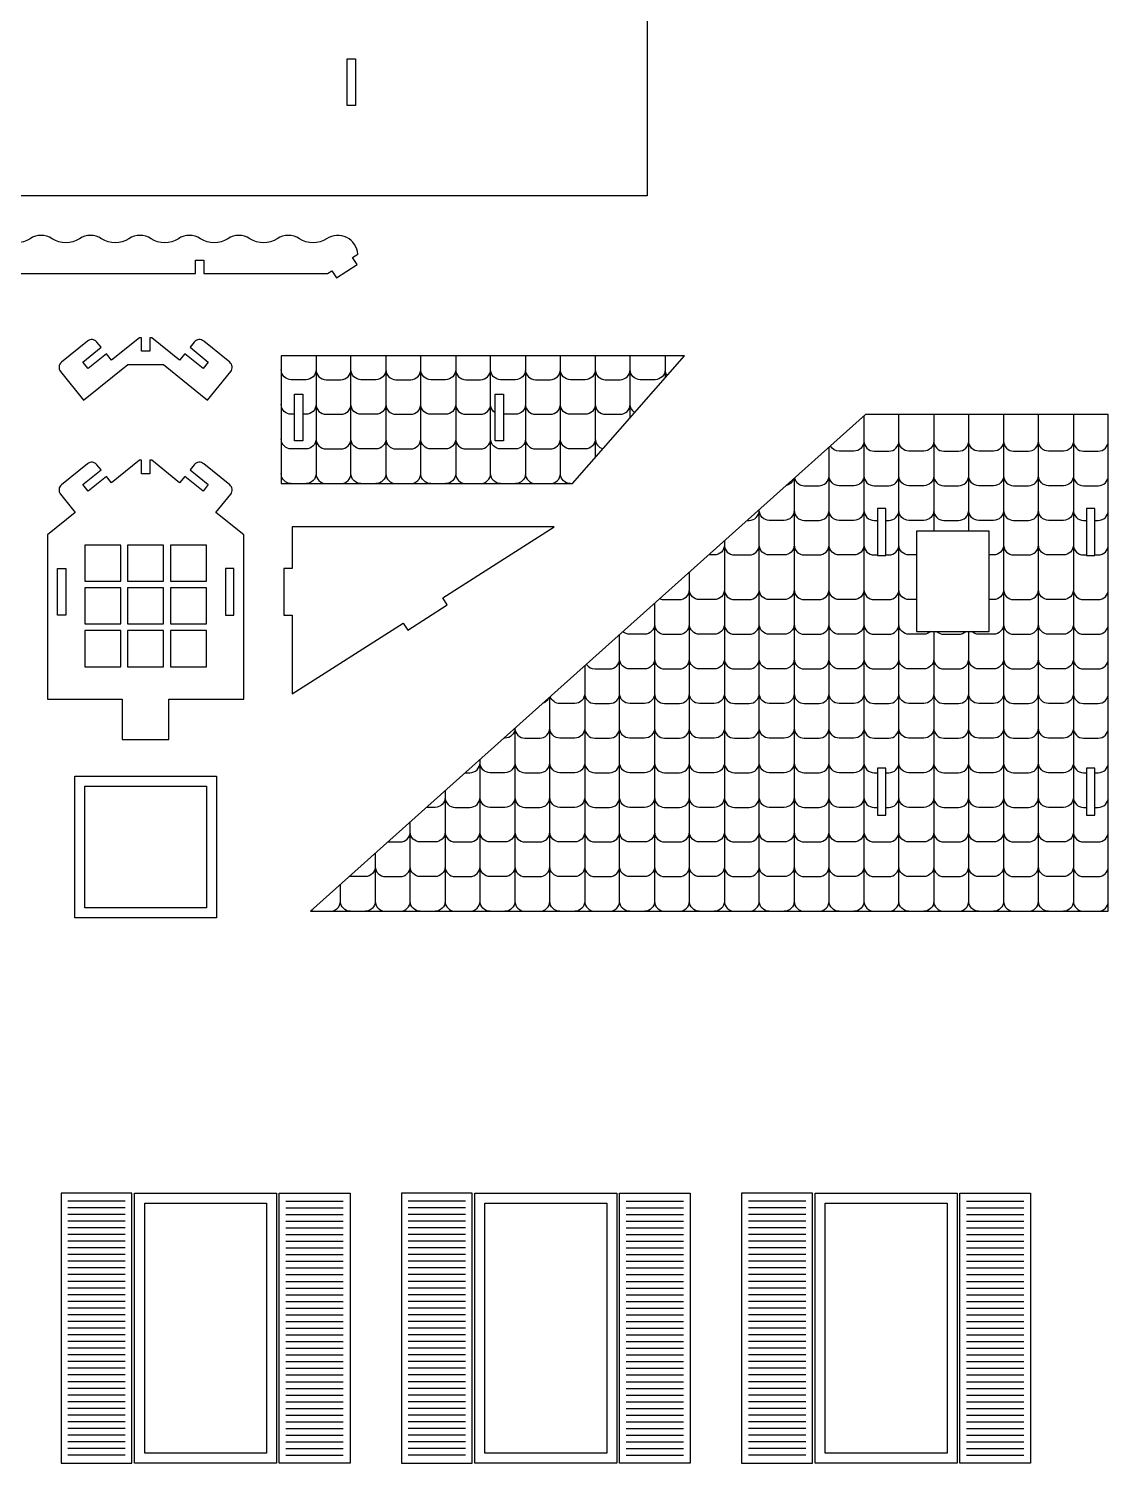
# Model space of a CAD drawing. Extents: x 8164 to 10920, y 152 to 1666.
# Drawn here: x 9837 to 10224, y 169 to 684 of the extents above; entities that cross this region are included whole.
import ezdxf

# ---------------------------------------------------------------- set-up
doc = ezdxf.new("R2010")
doc.units = 0
doc.header["$MEASUREMENT"] = 0
doc.layers.add('LAYER_1', color=18, linetype='CONTINUOUS')

msp = doc.modelspace()

# ---------------------------------------------------------------- linework, layer by layer
at = {"layer": 'LAYER_1'}
for points in [[(10058.68, 624.16), (9705.92, 624.16), (9705.92, 711.23), (10058.68, 711.23)], [(9951, 673.36), (9954, 673.36), (9954, 656.56), (9951, 656.56)], [(10031.88, 520.97), (10072.01, 566.81), (9927.34, 566.81), (9927.34, 520.97)], [(9932.14, 553.04), (9935.14, 553.04), (9935.14, 536.24), (9932.14, 536.24)], [(10004.14, 553.04), (10007.14, 553.04), (10007.14, 536.24), (10004.14, 536.24)], [(10224.12, 367.54), (10224.12, 545.73), (10137.05, 545.73), (9937.91, 367.54)], [(10144.32, 495.2), (10144.32, 512), (10141.32, 512), (10141.32, 495.2)], [(10219.32, 495.2), (10219.32, 512), (10216.32, 512), (10216.32, 495.2)], [(9928.25, 473.72), (9931.25, 473.72), (9931.25, 445.48), (9971.17, 470.94), (9972.78, 468.42), (9986.95, 477.45), (9985.33, 479.98), (10025.26, 505.44), (9931.25, 505.44), (9931.25, 490.52), (9928.25, 490.52)], [(10181.32, 503.88), (10155.32, 503.88), (10155.32, 467.93), (10181.32, 467.93)], [(9856.86, 485.96), (9869.82, 485.96), (9869.82, 498.92), (9856.86, 498.92)], [(9872.22, 485.96), (9885.18, 485.96), (9885.18, 498.92), (9872.22, 498.92)], [(9887.58, 485.96), (9900.54, 485.96), (9900.54, 498.92), (9887.58, 498.92)], [(9847.05, 490.52), (9850.05, 490.52), (9850.05, 473.72), (9847.05, 473.72)], [(9910.35, 490.52), (9907.35, 490.52), (9907.35, 473.72), (9910.35, 473.72)], [(9856.86, 470.6), (9869.82, 470.6), (9869.82, 483.56), (9856.86, 483.56)], [(9872.22, 470.6), (9885.18, 470.6), (9885.18, 483.56), (9872.22, 483.56)], [(9887.58, 470.6), (9900.54, 470.6), (9900.54, 483.56), (9887.58, 483.56)], [(9856.86, 455.24), (9869.82, 455.24), (9869.82, 468.2), (9856.86, 468.2)], [(9872.22, 455.24), (9885.18, 455.24), (9885.18, 468.2), (9872.22, 468.2)], [(9887.58, 455.24), (9900.54, 455.24), (9900.54, 468.2), (9887.58, 468.2)], [(10144.32, 418.84), (10141.32, 418.84), (10141.32, 402.04), (10144.32, 402.04)], [(10219.32, 418.84), (10216.32, 418.84), (10216.32, 402.04), (10219.32, 402.04)], [(9853.26, 415.99), (9904.14, 415.99), (9904.14, 365.11), (9853.26, 365.11)], [(9856.86, 412.39), (9900.54, 412.39), (9900.54, 368.71), (9856.86, 368.71)], [(9873.81, 266.44), (9848.37, 266.44), (9848.37, 169.48), (9873.81, 169.48)], [(9925.65, 266.44), (9925.65, 169.48), (9874.77, 169.48), (9874.77, 266.44)], [(9878.37, 262.84), (9922.05, 262.84), (9922.05, 173.08), (9878.37, 173.08)], [(9926.61, 266.44), (9952.05, 266.44), (9952.05, 169.48), (9926.61, 169.48)], [(9995.91, 266.44), (9970.47, 266.44), (9970.47, 169.48), (9995.91, 169.48)], [(10047.75, 266.44), (10047.75, 169.48), (9996.87, 169.48), (9996.87, 266.44)], [(10000.47, 262.84), (10044.15, 262.84), (10044.15, 173.08), (10000.47, 173.08)], [(10048.71, 266.44), (10074.15, 266.44), (10074.15, 169.48), (10048.71, 169.48)], [(10118.01, 266.44), (10092.57, 266.44), (10092.57, 169.48), (10118.01, 169.48)], [(10169.85, 266.44), (10169.85, 169.48), (10118.97, 169.48), (10118.97, 266.44)], [(10122.57, 262.84), (10166.25, 262.84), (10166.25, 173.08), (10122.57, 173.08)], [(10170.81, 266.44), (10196.25, 266.44), (10196.25, 169.48), (10170.81, 169.48)]]:
    msp.add_lwpolyline(points, close=True, dxfattribs=at)
for points in [[(9827.64, 596.31), (9896.64, 596.31), (9896.64, 601.11), (9899.64, 601.11), (9899.64, 596.31), (9944.01, 596.31), (9945.54, 597.28), (9947.15, 594.76), (9954.58, 599.5), (9952.97, 602.03), (9954.83, 603.21, 0.579603), (9943.67, 608.82, -0.300981), (9933.87, 608.82, 0.300981), (9925.93, 608.82, -0.300981), (9916.13, 608.82, 0.300981), (9908.19, 608.82, -0.300981), (9898.39, 608.82, 0.300981), (9890.45, 608.82, -0.300981), (9880.65, 608.82, 0.300981), (9872.71, 608.82, -0.300981), (9862.91, 608.82, 0.300981), (9854.97, 608.82, -0.300981), (9845.17, 608.82, 0.300981), (9837.23, 608.82, -0.300981), (9827.43, 608.82, 0.236244)], [(9939.86, 566.81), (9939.86, 524.57, -0.414214), (9936.26, 520.97)], [(9948.78, 520.97, 0.414214), (9952.38, 524.57), (9952.38, 566.81)], [(9964.91, 566.81), (9964.91, 524.57, 0.414214), (9968.51, 520.97)], [(9973.83, 520.97, 0.414214), (9977.43, 524.57), (9977.43, 566.81)], [(9989.96, 566.81), (9989.96, 524.57, 0.414214), (9993.56, 520.97)], [(9998.88, 520.97, 0.414214), (10002.48, 524.57), (10002.48, 566.81)], [(10015, 566.81), (10015, 524.57, -0.414214), (10011.4, 520.97)], [(10031.13, 520.97, -0.414214), (10027.53, 524.57), (10027.53, 566.81)], [(9939.86, 561.83, -0.414214), (9936.26, 558.23), (9930.94, 558.23, -0.414214), (9927.34, 561.83)], [(9939.86, 561.83, 0.414214), (9943.46, 558.23), (9948.78, 558.23, 0.414214), (9952.38, 561.83)], [(9964.91, 561.83, -0.414214), (9961.31, 558.23), (9955.98, 558.23, -0.414214), (9952.38, 561.83)], [(9964.91, 561.83, 0.414214), (9968.51, 558.23), (9973.83, 558.23, 0.414214), (9977.43, 561.83)], [(9989.96, 561.83, -0.414214), (9986.36, 558.23), (9981.03, 558.23, -0.414214), (9977.43, 561.83)], [(9989.96, 561.83, 0.414214), (9993.56, 558.23), (9998.88, 558.23, 0.414214), (10002.48, 561.83)], [(10015, 561.83, -0.414214), (10011.4, 558.23), (10006.08, 558.23, -0.414214), (10002.48, 561.83)], [(10015, 561.83, 0.414214), (10018.6, 558.23), (10023.93, 558.23, 0.414214), (10027.53, 561.83)], [(10040.05, 561.83, -0.414214), (10036.45, 558.23), (10031.13, 558.23, -0.414214), (10027.53, 561.83)], [(10040.05, 561.83, 0.414214), (10043.65, 558.23), (10048.97, 558.23, 0.414214), (10052.57, 561.83)], [(10065.1, 561.83, -0.414214), (10061.5, 558.23), (10056.17, 558.23, -0.414214), (10052.57, 561.83)], [(10065.1, 561.83, 0.159509), (10065.8, 559.7)], [(9932.14, 545.81), (9930.94, 545.81, -0.414214), (9927.34, 549.41)], [(9939.86, 549.41, -0.414214), (9936.26, 545.81), (9935.14, 545.81)], [(9939.86, 549.41, 0.414214), (9943.46, 545.81), (9948.78, 545.81, 0.414214), (9952.38, 549.41)], [(9964.91, 549.41, -0.414214), (9961.31, 545.81), (9955.98, 545.81, -0.414214), (9952.38, 549.41)], [(9964.91, 549.41, 0.414214), (9968.51, 545.81), (9973.83, 545.81, 0.414214), (9977.43, 549.41)], [(9989.96, 549.41, -0.414214), (9986.36, 545.81), (9981.03, 545.81, -0.414214), (9977.43, 549.41)], [(9989.96, 549.41, 0.414214), (9993.56, 545.81), (9998.88, 545.81, 0.414214), (10002.48, 549.41)], [(10004.14, 546.38, -0.255564), (10002.48, 549.41)], [(10015, 549.41, -0.414214), (10011.4, 545.81), (10007.14, 545.81)], [(10015, 549.41, 0.414214), (10018.6, 545.81), (10023.93, 545.81, 0.414214), (10027.53, 549.41)], [(10040.05, 549.41, -0.414214), (10036.45, 545.81), (10031.13, 545.81, -0.414214), (10027.53, 549.41)], [(10040.05, 549.41, 0.414214), (10043.65, 545.81), (10048.97, 545.81, 0.414214), (10052.57, 549.41)], [(10054.17, 546.42, -0.249891), (10052.57, 549.41)], [(10145.38, 367.54, 0.414214), (10148.98, 371.14), (10148.98, 545.73)], [(10186.55, 545.73), (10186.55, 371.14, -0.414214), (10182.95, 367.54)], [(10195.47, 367.54, 0.414214), (10199.07, 371.14), (10199.07, 545.73)], [(10211.6, 545.73), (10211.6, 371.14, -0.414214), (10208, 367.54)], [(10136.46, 545.19), (10136.46, 371.14, -0.414214), (10132.86, 367.54)], [(9939.86, 536.99, -0.414214), (9936.26, 533.39), (9930.94, 533.39, -0.414214), (9927.34, 536.99)], [(9939.86, 536.99, 0.414214), (9943.46, 533.39), (9948.78, 533.39, 0.414214), (9952.38, 536.99)], [(9964.91, 536.99, -0.414214), (9961.31, 533.39), (9955.98, 533.39, -0.414214), (9952.38, 536.99)], [(9964.91, 536.99, 0.414214), (9968.51, 533.39), (9973.83, 533.39, 0.414214), (9977.43, 536.99)], [(9989.96, 536.99, -0.414214), (9986.36, 533.39), (9981.03, 533.39, -0.414214), (9977.43, 536.99)], [(9989.96, 536.99, 0.414214), (9993.56, 533.39), (9998.88, 533.39, 0.414214), (10002.48, 536.99)], [(10015, 536.99, -0.414214), (10011.4, 533.39), (10006.08, 533.39, -0.414214), (10002.48, 536.99)], [(10015, 536.99, 0.414214), (10018.6, 533.39), (10023.93, 533.39, 0.414214), (10027.53, 536.99)], [(10040.05, 536.99, -0.414214), (10036.45, 533.39), (10031.13, 533.39, -0.414214), (10027.53, 536.99)], [(10040.05, 536.99, 0.349089), (10042.84, 533.49)], [(10136.46, 536.2, -0.414214), (10132.86, 532.6), (10127.53, 532.6, -0.26914), (10124.41, 534.41)], [(10136.46, 536.2, 0.414214), (10140.06, 532.6), (10145.38, 532.6, 0.414214), (10148.98, 536.2)], [(10161.5, 536.2, -0.414214), (10157.9, 532.6), (10152.58, 532.6, -0.414214), (10148.98, 536.2)], [(10161.5, 536.2, 0.414214), (10165.1, 532.6), (10170.43, 532.6, 0.414214), (10174.03, 536.2)], [(10186.55, 536.2, -0.414214), (10182.95, 532.6), (10177.63, 532.6, -0.414214), (10174.03, 536.2)], [(10186.55, 536.2, 0.414214), (10190.15, 532.6), (10195.47, 532.6, 0.414214), (10199.07, 536.2)], [(10211.6, 536.2, -0.414214), (10208, 532.6), (10202.67, 532.6, -0.414214), (10199.07, 536.2)], [(10211.6, 536.2, 0.414214), (10215.2, 532.6), (10220.52, 532.6, 0.414214), (10224.12, 536.2)], [(10127.53, 367.54, -0.414214), (10123.93, 371.14), (10123.93, 533.98)], [(9930.94, 520.97, -0.414214), (9927.34, 524.57)], [(9939.86, 524.57, 0.414214), (9943.46, 520.97)], [(9955.98, 520.97, -0.414214), (9952.38, 524.57)], [(9964.91, 524.57, -0.414214), (9961.31, 520.97)], [(9981.03, 520.97, -0.414214), (9977.43, 524.57)], [(9989.96, 524.57, -0.414214), (9986.36, 520.97)], [(10006.08, 520.97, -0.414214), (10002.48, 524.57)], [(10015, 524.57, 0.414214), (10018.6, 520.97)], [(10023.93, 520.97, 0.414214), (10027.53, 524.57)], [(10111.21, 522.6, -0.260244), (10108.6, 520.26)], [(10111.41, 522.78), (10111.41, 371.14, 0.414214), (10115.01, 367.54)], [(10111.52, 522.88, 0.342363), (10115.01, 520.18), (10120.33, 520.18, 0.414214), (10123.93, 523.78)], [(10136.46, 523.78, -0.414214), (10132.86, 520.18), (10127.53, 520.18, -0.414214), (10123.93, 523.78)], [(10136.46, 523.78, 0.414214), (10140.06, 520.18), (10145.38, 520.18, 0.414214), (10148.98, 523.78)], [(10161.5, 523.78, -0.414214), (10157.9, 520.18), (10152.58, 520.18, -0.414214), (10148.98, 523.78)], [(10161.5, 523.78, 0.414214), (10165.1, 520.18), (10170.43, 520.18, 0.414214), (10174.03, 523.78)], [(10186.55, 523.78, -0.414214), (10182.95, 520.18), (10177.63, 520.18, -0.414214), (10174.03, 523.78)], [(10186.55, 523.78, 0.414214), (10190.15, 520.18), (10195.47, 520.18, 0.414214), (10199.07, 523.78)], [(10211.6, 523.78, -0.414214), (10208, 520.18), (10202.67, 520.18, -0.414214), (10199.07, 523.78)], [(10211.6, 523.78, 0.414214), (10215.2, 520.18), (10220.52, 520.18, 0.414214), (10224.12, 523.78)], [(10094.62, 507.76), (10095.28, 507.76, 0.414214), (10098.88, 511.36)], [(10095.28, 367.54, 0.414214), (10098.88, 371.14), (10098.88, 511.57)], [(10111.41, 511.36, -0.414214), (10107.81, 507.76), (10102.48, 507.76, -0.414214), (10098.88, 511.36)], [(10111.41, 511.36, 0.414214), (10115.01, 507.76), (10120.33, 507.76, 0.414214), (10123.93, 511.36)], [(10136.46, 511.36, -0.414214), (10132.86, 507.76), (10127.53, 507.76, -0.414214), (10123.93, 511.36)], [(10136.46, 511.36, 0.414214), (10140.06, 507.76), (10141.32, 507.76)], [(10144.32, 507.76), (10145.38, 507.76, 0.414214), (10148.98, 511.36)], [(10161.5, 511.36, -0.414214), (10157.9, 507.76), (10152.58, 507.76, -0.414214), (10148.98, 511.36)], [(10161.5, 511.36, 0.414214), (10165.1, 507.76), (10170.43, 507.76, 0.414214), (10174.03, 511.36)], [(10186.55, 511.36, -0.414214), (10182.95, 507.76), (10177.63, 507.76, -0.414214), (10174.03, 511.36)], [(10186.55, 511.36, 0.414214), (10190.15, 507.76), (10195.47, 507.76, 0.414214), (10199.07, 511.36)], [(10211.6, 511.36, -0.414214), (10208, 507.76), (10202.67, 507.76, -0.414214), (10199.07, 511.36)], [(10211.6, 511.36, 0.414214), (10215.2, 507.76), (10216.32, 507.76)], [(10219.32, 507.76), (10220.52, 507.76, 0.414214), (10224.12, 511.36)], [(10086.36, 500.37), (10086.36, 371.14, -0.414214), (10082.76, 367.54)], [(10086.36, 498.94, -0.414214), (10082.76, 495.34), (10080.74, 495.34)], [(10086.36, 498.94, 0.414214), (10089.96, 495.34), (10095.28, 495.34, 0.414214), (10098.88, 498.94)], [(10111.41, 498.94, -0.414214), (10107.81, 495.34), (10102.48, 495.34, -0.414214), (10098.88, 498.94)], [(10111.41, 498.94, 0.414214), (10115.01, 495.34), (10120.33, 495.34, 0.414214), (10123.93, 498.94)], [(10136.46, 498.94, -0.414214), (10132.86, 495.34), (10127.53, 495.34, -0.414214), (10123.93, 498.94)], [(10136.46, 498.94, 0.414214), (10140.06, 495.34), (10141.32, 495.34)], [(10144.32, 495.34), (10145.38, 495.34, 0.414214), (10148.98, 498.94)], [(10155.32, 495.34), (10152.58, 495.34, -0.414214), (10148.98, 498.94)], [(10186.55, 498.94, -0.414214), (10182.95, 495.34), (10181.32, 495.34)], [(10186.55, 498.94, 0.414214), (10190.15, 495.34), (10195.47, 495.34, 0.414214), (10199.07, 498.94)], [(10211.6, 498.94, -0.414214), (10208, 495.34), (10202.67, 495.34, -0.414214), (10199.07, 498.94)], [(10211.6, 498.94, 0.414214), (10215.2, 495.34), (10216.32, 495.34)], [(10219.32, 495.34), (10220.52, 495.34, 0.414214), (10224.12, 498.94)], [(10077.44, 367.54, -0.414214), (10073.84, 371.14), (10073.84, 489.16)], [(10063.28, 479.71, 0.118653), (10064.91, 479.32), (10070.24, 479.32, 0.414214), (10073.84, 482.92)], [(10086.36, 482.92, -0.414214), (10082.76, 479.32), (10077.44, 479.32, -0.414214), (10073.84, 482.92)], [(10086.36, 482.92, 0.414214), (10089.96, 479.32), (10095.28, 479.32, 0.414214), (10098.88, 482.92)], [(10111.41, 482.92, -0.414214), (10107.81, 479.32), (10102.48, 479.32, -0.414214), (10098.88, 482.92)], [(10111.41, 482.92, 0.414214), (10115.01, 479.32), (10120.33, 479.32, 0.414214), (10123.93, 482.92)], [(10136.46, 482.92, -0.414214), (10132.86, 479.32), (10127.53, 479.32, -0.414214), (10123.93, 482.92)], [(10136.46, 482.92, 0.414214), (10140.06, 479.32), (10145.38, 479.32, 0.414214), (10148.98, 482.92)], [(10155.32, 479.32), (10152.58, 479.32, -0.414214), (10148.98, 482.92)], [(10186.55, 482.92, -0.414214), (10182.95, 479.32), (10181.32, 479.32)], [(10186.55, 482.92, 0.414214), (10190.15, 479.32), (10195.47, 479.32, 0.414214), (10199.07, 482.92)], [(10211.6, 482.92, -0.414214), (10208, 479.32), (10202.67, 479.32, -0.414214), (10199.07, 482.92)], [(10211.6, 482.92, 0.414214), (10215.2, 479.32), (10220.52, 479.32, 0.414214), (10224.12, 482.92)], [(10061.31, 477.95), (10061.31, 371.14, -0.414214), (10057.71, 367.54)], [(10061.31, 470.5, -0.414214), (10057.71, 466.9), (10052.39, 466.9, -0.185005), (10049.98, 467.82)], [(10061.31, 470.5, 0.414214), (10064.91, 466.9), (10070.24, 466.9, 0.414214), (10073.84, 470.5)], [(10086.36, 470.5, -0.414214), (10082.76, 466.9), (10077.44, 466.9, -0.414214), (10073.84, 470.5)], [(10086.36, 470.5, 0.414214), (10089.96, 466.9), (10095.28, 466.9, 0.414214), (10098.88, 470.5)], [(10111.41, 470.5, -0.414214), (10107.81, 466.9), (10102.48, 466.9, -0.414214), (10098.88, 470.5)], [(10111.41, 470.5, 0.414214), (10115.01, 466.9), (10120.33, 466.9, 0.414214), (10123.93, 470.5)], [(10136.46, 470.5, -0.414214), (10132.86, 466.9), (10127.53, 466.9, -0.414214), (10123.93, 470.5)], [(10136.46, 470.5, 0.414214), (10140.06, 466.9), (10145.38, 466.9, 0.414214), (10148.98, 470.5)], [(10160.43, 467.93, -0.197346), (10157.9, 466.9), (10152.58, 466.9, -0.414214), (10148.98, 470.5)], [(10186.55, 470.5, -0.414214), (10182.95, 466.9), (10177.63, 466.9, -0.197346), (10175.1, 467.93)], [(10186.55, 470.5, 0.414214), (10190.15, 466.9), (10195.47, 466.9, 0.414214), (10199.07, 470.5)], [(10211.6, 470.5, -0.414214), (10208, 466.9), (10202.67, 466.9, -0.414214), (10199.07, 470.5)], [(10211.6, 470.5, 0.414214), (10215.2, 466.9), (10220.52, 466.9, 0.414214), (10224.12, 470.5)], [(10045.19, 367.54, 0.414214), (10048.79, 371.14), (10048.79, 466.75)], [(10161.5, 467.93), (10161.5, 371.14, 0.414214), (10165.1, 367.54)], [(10162.57, 467.93, 0.197346), (10165.1, 466.9), (10170.43, 466.9, 0.197346), (10172.96, 467.93)], [(10177.63, 367.54, -0.414214), (10174.03, 371.14), (10174.03, 467.93)], [(10036.87, 456.08, 0.251013), (10039.87, 454.48), (10045.19, 454.48, 0.414214), (10048.79, 458.08)], [(10061.31, 458.08, -0.414214), (10057.71, 454.48), (10052.39, 454.48, -0.414214), (10048.79, 458.08)], [(10061.31, 458.08, 0.414214), (10064.91, 454.48), (10070.24, 454.48, 0.414214), (10073.84, 458.08)], [(10086.36, 458.08, -0.414214), (10082.76, 454.48), (10077.44, 454.48, -0.414214), (10073.84, 458.08)], [(10086.36, 458.08, 0.414214), (10089.96, 454.48), (10095.28, 454.48, 0.414214), (10098.88, 458.08)], [(10111.41, 458.08, -0.414214), (10107.81, 454.48), (10102.48, 454.48, -0.414214), (10098.88, 458.08)], [(10111.41, 458.08, 0.414214), (10115.01, 454.48), (10120.33, 454.48, 0.414214), (10123.93, 458.08)], [(10136.46, 458.08, -0.414214), (10132.86, 454.48), (10127.53, 454.48, -0.414214), (10123.93, 458.08)], [(10136.46, 458.08, 0.414214), (10140.06, 454.48), (10145.38, 454.48, 0.414214), (10148.98, 458.08)], [(10161.5, 458.08, -0.414214), (10157.9, 454.48), (10152.58, 454.48, -0.414214), (10148.98, 458.08)], [(10161.5, 458.08, 0.414214), (10165.1, 454.48), (10170.43, 454.48, 0.414214), (10174.03, 458.08)], [(10186.55, 458.08, -0.414214), (10182.95, 454.48), (10177.63, 454.48, -0.414214), (10174.03, 458.08)], [(10186.55, 458.08, 0.414214), (10190.15, 454.48), (10195.47, 454.48, 0.414214), (10199.07, 458.08)], [(10211.6, 458.08, -0.414214), (10208, 454.48), (10202.67, 454.48, -0.414214), (10199.07, 458.08)], [(10211.6, 458.08, 0.414214), (10215.2, 454.48), (10220.52, 454.48, 0.414214), (10224.12, 458.08)], [(10036.27, 455.54), (10036.27, 371.14, 0.414214), (10039.87, 367.54)], [(10020.14, 367.54, 0.414214), (10023.74, 371.14), (10023.74, 444.34)], [(10021.48, 442.31, 0.175897), (10023.31, 443.95)], [(10036.27, 445.66, -0.414214), (10032.67, 442.06), (10027.34, 442.06, -0.321837), (10023.93, 444.5)], [(10036.27, 445.66, 0.414214), (10039.87, 442.06), (10045.19, 442.06, 0.414214), (10048.79, 445.66)], [(10061.31, 445.66, -0.414214), (10057.71, 442.06), (10052.39, 442.06, -0.414214), (10048.79, 445.66)], [(10061.31, 445.66, 0.414214), (10064.91, 442.06), (10070.24, 442.06, 0.414214), (10073.84, 445.66)], [(10086.36, 445.66, -0.414214), (10082.76, 442.06), (10077.44, 442.06, -0.414214), (10073.84, 445.66)], [(10086.36, 445.66, 0.414214), (10089.96, 442.06), (10095.28, 442.06, 0.414214), (10098.88, 445.66)], [(10111.41, 445.66, -0.414214), (10107.81, 442.06), (10102.48, 442.06, -0.414214), (10098.88, 445.66)], [(10111.41, 445.66, 0.414214), (10115.01, 442.06), (10120.33, 442.06, 0.414214), (10123.93, 445.66)], [(10136.46, 445.66, -0.414214), (10132.86, 442.06), (10127.53, 442.06, -0.414214), (10123.93, 445.66)], [(10136.46, 445.66, 0.414214), (10140.06, 442.06), (10145.38, 442.06, 0.414214), (10148.98, 445.66)], [(10161.5, 445.66, -0.414214), (10157.9, 442.06), (10152.58, 442.06, -0.414214), (10148.98, 445.66)], [(10161.5, 445.66, 0.414214), (10165.1, 442.06), (10170.43, 442.06, 0.414214), (10174.03, 445.66)], [(10186.55, 445.66, -0.414214), (10182.95, 442.06), (10177.63, 442.06, -0.414214), (10174.03, 445.66)], [(10186.55, 445.66, 0.414214), (10190.15, 442.06), (10195.47, 442.06, 0.414214), (10199.07, 445.66)], [(10211.6, 445.66, -0.414214), (10208, 442.06), (10202.67, 442.06, -0.414214), (10199.07, 445.66)], [(10211.6, 445.66, 0.414214), (10215.2, 442.06), (10220.52, 442.06, 0.414214), (10224.12, 445.66)], [(10011.22, 433.13, -0.405523), (10007.62, 429.64), (10007.31, 429.64)], [(10011.22, 433.24), (10011.22, 371.14, -0.414214), (10007.62, 367.54)], [(10011.22, 433.13, 0.405747), (10014.82, 429.64), (10020.14, 429.64, 0.414214), (10023.74, 433.24)], [(10036.27, 433.24, -0.414214), (10032.67, 429.64), (10027.34, 429.64, -0.414214), (10023.74, 433.24)], [(10036.27, 433.24, 0.414214), (10039.87, 429.64), (10045.19, 429.64, 0.414214), (10048.79, 433.24)], [(10061.31, 433.24, -0.414214), (10057.71, 429.64), (10052.39, 429.64, -0.414214), (10048.79, 433.24)], [(10061.31, 433.24, 0.414214), (10064.91, 429.64), (10070.24, 429.64, 0.414214), (10073.84, 433.24)], [(10086.36, 433.24, -0.414214), (10082.76, 429.64), (10077.44, 429.64, -0.414214), (10073.84, 433.24)], [(10086.36, 433.24, 0.414214), (10089.96, 429.64), (10095.28, 429.64, 0.414214), (10098.88, 433.24)], [(10111.41, 433.24, -0.414214), (10107.81, 429.64), (10102.48, 429.64, -0.414214), (10098.88, 433.24)], [(10111.41, 433.24, 0.414214), (10115.01, 429.64), (10120.33, 429.64, 0.414214), (10123.93, 433.24)], [(10136.46, 433.24, -0.414214), (10132.86, 429.64), (10127.53, 429.64, -0.414214), (10123.93, 433.24)], [(10136.46, 433.24, 0.414214), (10140.06, 429.64), (10145.38, 429.64, 0.414214), (10148.98, 433.24)], [(10161.5, 433.24, -0.414214), (10157.9, 429.64), (10152.58, 429.64, -0.414214), (10148.98, 433.24)], [(10161.5, 433.24, 0.414214), (10165.1, 429.64), (10170.43, 429.64, 0.414214), (10174.03, 433.24)], [(10186.55, 433.24, -0.414214), (10182.95, 429.64), (10177.63, 429.64, -0.414214), (10174.03, 433.24)], [(10186.55, 433.24, 0.414214), (10190.15, 429.64), (10195.47, 429.64, 0.414214), (10199.07, 433.24)], [(10211.6, 433.24, -0.414214), (10208, 429.64), (10202.67, 429.64, -0.414214), (10199.07, 433.24)], [(10211.6, 433.24, 0.414214), (10215.2, 429.64), (10220.52, 429.64, 0.414214), (10224.12, 433.24)], [(9993.43, 417.22), (9995.09, 417.22, 0.414214), (9998.69, 420.82)], [(10002.29, 367.54, -0.414214), (9998.69, 371.14), (9998.69, 421.92)], [(10011.22, 420.82, -0.414214), (10007.62, 417.22), (10002.29, 417.22, -0.414214), (9998.69, 420.82)], [(10011.22, 420.82, 0.414214), (10014.82, 417.22), (10020.14, 417.22, 0.414214), (10023.74, 420.82)], [(10036.27, 420.82, -0.414214), (10032.67, 417.22), (10027.34, 417.22, -0.414214), (10023.74, 420.82)], [(10036.27, 420.82, 0.414214), (10039.87, 417.22), (10045.19, 417.22, 0.414214), (10048.79, 420.82)], [(10061.31, 420.82, -0.414214), (10057.71, 417.22), (10052.39, 417.22, -0.414214), (10048.79, 420.82)], [(10061.31, 420.82, 0.414214), (10064.91, 417.22), (10070.24, 417.22, 0.414214), (10073.84, 420.82)], [(10086.36, 420.82, -0.414214), (10082.76, 417.22), (10077.44, 417.22, -0.414214), (10073.84, 420.82)], [(10086.36, 420.82, 0.414214), (10089.96, 417.22), (10095.28, 417.22, 0.414214), (10098.88, 420.82)], [(10111.41, 420.82, -0.414214), (10107.81, 417.22), (10102.48, 417.22, -0.414214), (10098.88, 420.82)], [(10111.41, 420.82, 0.414214), (10115.01, 417.22), (10120.33, 417.22, 0.414214), (10123.93, 420.82)], [(10136.46, 420.82, -0.414214), (10132.86, 417.22), (10127.53, 417.22, -0.414214), (10123.93, 420.82)], [(10136.46, 420.82, 0.414214), (10140.06, 417.22), (10141.32, 417.22)], [(10144.32, 417.22), (10145.38, 417.22, 0.414214), (10148.98, 420.82)], [(10161.5, 420.82, -0.414214), (10157.9, 417.22), (10152.58, 417.22, -0.414214), (10148.98, 420.82)], [(10161.5, 420.82, 0.414214), (10165.1, 417.22), (10170.43, 417.22, 0.414214), (10174.03, 420.82)], [(10186.55, 420.82, -0.414214), (10182.95, 417.22), (10177.63, 417.22, -0.414214), (10174.03, 420.82)], [(10186.55, 420.82, 0.414214), (10190.15, 417.22), (10195.47, 417.22, 0.414214), (10199.07, 420.82)], [(10211.6, 420.82, -0.414214), (10208, 417.22), (10202.67, 417.22, -0.414214), (10199.07, 420.82)], [(10211.6, 420.82, 0.414214), (10215.2, 417.22), (10216.32, 417.22)], [(10219.32, 417.22), (10220.52, 417.22, 0.414214), (10224.12, 420.82)], [(9986.17, 408.4, -0.414214), (9982.57, 404.8), (9979.55, 404.8)], [(9986.17, 410.72), (9986.17, 371.14, -0.414214), (9982.57, 367.54)], [(9986.17, 408.4, 0.414214), (9989.77, 404.8), (9995.09, 404.8, 0.414214), (9998.69, 408.4)], [(10011.22, 408.4, -0.414214), (10007.62, 404.8), (10002.29, 404.8, -0.414214), (9998.69, 408.4)], [(10011.22, 408.4, 0.414214), (10014.82, 404.8), (10020.14, 404.8, 0.414214), (10023.74, 408.4)], [(10036.27, 408.4, -0.414214), (10032.67, 404.8), (10027.34, 404.8, -0.414214), (10023.74, 408.4)], [(10036.27, 408.4, 0.414214), (10039.87, 404.8), (10045.19, 404.8, 0.414214), (10048.79, 408.4)], [(10061.31, 408.4, -0.414214), (10057.71, 404.8), (10052.39, 404.8, -0.414214), (10048.79, 408.4)], [(10061.31, 408.4, 0.414214), (10064.91, 404.8), (10070.24, 404.8, 0.414214), (10073.84, 408.4)], [(10086.36, 408.4, -0.414214), (10082.76, 404.8), (10077.44, 404.8, -0.414214), (10073.84, 408.4)], [(10086.36, 408.4, 0.414214), (10089.96, 404.8), (10095.28, 404.8, 0.414214), (10098.88, 408.4)], [(10111.41, 408.4, -0.414214), (10107.81, 404.8), (10102.48, 404.8, -0.414214), (10098.88, 408.4)], [(10111.41, 408.4, 0.414214), (10115.01, 404.8), (10120.33, 404.8, 0.414214), (10123.93, 408.4)], [(10136.46, 408.4, -0.414214), (10132.86, 404.8), (10127.53, 404.8, -0.414214), (10123.93, 408.4)], [(10136.46, 408.4, 0.414214), (10140.06, 404.8), (10141.32, 404.8)], [(10144.32, 404.8), (10145.38, 404.8, 0.414214), (10148.98, 408.4)], [(10161.5, 408.4, -0.414214), (10157.9, 404.8), (10152.58, 404.8, -0.414214), (10148.98, 408.4)], [(10161.5, 408.4, 0.414214), (10165.1, 404.8), (10170.43, 404.8, 0.414214), (10174.03, 408.4)], [(10186.55, 408.4, -0.414214), (10182.95, 404.8), (10177.63, 404.8, -0.414214), (10174.03, 408.4)], [(10186.55, 408.4, 0.414214), (10190.15, 404.8), (10195.47, 404.8, 0.414214), (10199.07, 408.4)], [(10211.6, 408.4, -0.414214), (10208, 404.8), (10202.67, 404.8, -0.414214), (10199.07, 408.4)], [(10211.6, 408.4, 0.414214), (10215.2, 404.8), (10216.32, 404.8)], [(10219.32, 404.8), (10220.52, 404.8, 0.414214), (10224.12, 408.4)], [(9970.05, 367.54, 0.414214), (9973.65, 371.14), (9973.65, 399.51)], [(9965.67, 392.38), (9970.05, 392.38, 0.414214), (9973.65, 395.98)], [(9986.17, 395.98, -0.414214), (9982.57, 392.38), (9977.25, 392.38, -0.414214), (9973.65, 395.98)], [(9986.17, 395.98, 0.414214), (9989.77, 392.38), (9995.09, 392.38, 0.414214), (9998.69, 395.98)], [(10011.22, 395.98, -0.414214), (10007.62, 392.38), (10002.29, 392.38, -0.414214), (9998.69, 395.98)], [(10011.22, 395.98, 0.414214), (10014.82, 392.38), (10020.14, 392.38, 0.414214), (10023.74, 395.98)], [(10036.27, 395.98, -0.414214), (10032.67, 392.38), (10027.34, 392.38, -0.414214), (10023.74, 395.98)], [(10036.27, 395.98, 0.414214), (10039.87, 392.38), (10045.19, 392.38, 0.414214), (10048.79, 395.98)], [(10061.31, 395.98, -0.414214), (10057.71, 392.38), (10052.39, 392.38, -0.414214), (10048.79, 395.98)], [(10061.31, 395.98, 0.414214), (10064.91, 392.38), (10070.24, 392.38, 0.414214), (10073.84, 395.98)], [(10086.36, 395.98, -0.414214), (10082.76, 392.38), (10077.44, 392.38, -0.414214), (10073.84, 395.98)], [(10086.36, 395.98, 0.414214), (10089.96, 392.38), (10095.28, 392.38, 0.414214), (10098.88, 395.98)], [(10111.41, 395.98, -0.414214), (10107.81, 392.38), (10102.48, 392.38, -0.414214), (10098.88, 395.98)], [(10111.41, 395.98, 0.414214), (10115.01, 392.38), (10120.33, 392.38, 0.414214), (10123.93, 395.98)], [(10136.46, 395.98, -0.414214), (10132.86, 392.38), (10127.53, 392.38, -0.414214), (10123.93, 395.98)], [(10136.46, 395.98, 0.414214), (10140.06, 392.38), (10145.38, 392.38, 0.414214), (10148.98, 395.98)], [(10161.5, 395.98, -0.414214), (10157.9, 392.38), (10152.58, 392.38, -0.414214), (10148.98, 395.98)], [(10161.5, 395.98, 0.414214), (10165.1, 392.38), (10170.43, 392.38, 0.414214), (10174.03, 395.98)], [(10186.55, 395.98, -0.414214), (10182.95, 392.38), (10177.63, 392.38, -0.414214), (10174.03, 395.98)], [(10186.55, 395.98, 0.414214), (10190.15, 392.38), (10195.47, 392.38, 0.414214), (10199.07, 395.98)], [(10211.6, 395.98, -0.414214), (10208, 392.38), (10202.67, 392.38, -0.414214), (10199.07, 395.98)], [(10211.6, 395.98, 0.414214), (10215.2, 392.38), (10220.52, 392.38, 0.414214), (10224.12, 395.98)], [(9961.12, 388.3), (9961.12, 371.14, -0.414214), (9957.52, 367.54)], [(9961.12, 383.56, -0.414214), (9957.52, 379.96), (9952.2, 379.96, -0.026777), (9951.81, 379.98)], [(9961.12, 383.56, 0.414214), (9964.72, 379.96), (9970.05, 379.96, 0.414214), (9973.65, 383.56)], [(9986.17, 383.56, -0.414214), (9982.57, 379.96), (9977.25, 379.96, -0.414214), (9973.65, 383.56)], [(9986.17, 383.56, 0.414214), (9989.77, 379.96), (9995.09, 379.96, 0.414214), (9998.69, 383.56)], [(10011.22, 383.56, -0.414214), (10007.62, 379.96), (10002.29, 379.96, -0.414214), (9998.69, 383.56)], [(10011.22, 383.56, 0.414214), (10014.82, 379.96), (10020.14, 379.96, 0.414214), (10023.74, 383.56)], [(10036.27, 383.56, -0.414214), (10032.67, 379.96), (10027.34, 379.96, -0.414214), (10023.74, 383.56)], [(10036.27, 383.56, 0.414214), (10039.87, 379.96), (10045.19, 379.96, 0.414214), (10048.79, 383.56)], [(10061.31, 383.56, -0.414214), (10057.71, 379.96), (10052.39, 379.96, -0.414214), (10048.79, 383.56)], [(10061.31, 383.56, 0.414214), (10064.91, 379.96), (10070.24, 379.96, 0.414214), (10073.84, 383.56)], [(10086.36, 383.56, -0.414214), (10082.76, 379.96), (10077.44, 379.96, -0.414214), (10073.84, 383.56)], [(10086.36, 383.56, 0.414214), (10089.96, 379.96), (10095.28, 379.96, 0.414214), (10098.88, 383.56)], [(10111.41, 383.56, -0.414214), (10107.81, 379.96), (10102.48, 379.96, -0.414214), (10098.88, 383.56)], [(10111.41, 383.56, 0.414214), (10115.01, 379.96), (10120.33, 379.96, 0.414214), (10123.93, 383.56)], [(10136.46, 383.56, -0.414214), (10132.86, 379.96), (10127.53, 379.96, -0.414214), (10123.93, 383.56)], [(10136.46, 383.56, 0.414214), (10140.06, 379.96), (10145.38, 379.96, 0.414214), (10148.98, 383.56)], [(10161.5, 383.56, -0.414214), (10157.9, 379.96), (10152.58, 379.96, -0.414214), (10148.98, 383.56)], [(10161.5, 383.56, 0.414214), (10165.1, 379.96), (10170.43, 379.96, 0.414214), (10174.03, 383.56)], [(10186.55, 383.56, -0.414214), (10182.95, 379.96), (10177.63, 379.96, -0.414214), (10174.03, 383.56)], [(10186.55, 383.56, 0.414214), (10190.15, 379.96), (10195.47, 379.96, 0.414214), (10199.07, 383.56)], [(10211.6, 383.56, -0.414214), (10208, 379.96), (10202.67, 379.96, -0.414214), (10199.07, 383.56)], [(10211.6, 383.56, 0.414214), (10215.2, 379.96), (10220.52, 379.96, 0.414214), (10224.12, 383.56)], [(9945, 367.54, 0.414214), (9948.6, 371.14), (9948.6, 377.1)], [(9952.2, 367.54, -0.414214), (9948.6, 371.14)], [(9961.12, 371.14, 0.414214), (9964.72, 367.54)], [(9977.25, 367.54, -0.414214), (9973.65, 371.14)], [(9986.17, 371.14, 0.414214), (9989.77, 367.54)], [(9995.09, 367.54, 0.414214), (9998.69, 371.14)], [(10011.22, 371.14, 0.414214), (10014.82, 367.54)], [(10027.34, 367.54, -0.414214), (10023.74, 371.14)], [(10036.27, 371.14, -0.414214), (10032.67, 367.54)], [(10052.39, 367.54, -0.414214), (10048.79, 371.14)], [(10061.31, 371.14, 0.414214), (10064.91, 367.54)], [(10070.24, 367.54, 0.414214), (10073.84, 371.14)], [(10086.36, 371.14, 0.414214), (10089.96, 367.54)], [(10102.48, 367.54, -0.414214), (10098.88, 371.14)], [(10111.41, 371.14, -0.414214), (10107.81, 367.54)], [(10120.33, 367.54, 0.414214), (10123.93, 371.14)], [(10136.46, 371.14, 0.414214), (10140.06, 367.54)], [(10152.58, 367.54, -0.414214), (10148.98, 371.14)], [(10161.5, 371.14, -0.414214), (10157.9, 367.54)], [(10170.43, 367.54, 0.414214), (10174.03, 371.14)], [(10186.55, 371.14, 0.414214), (10190.15, 367.54)], [(10202.67, 367.54, -0.414214), (10199.07, 371.14)], [(10211.6, 371.14, 0.414214), (10215.2, 367.54)], [(10220.52, 367.54, 0.414214), (10224.12, 371.14)], [(9938.24, 367.83, 0.102653), (9939.68, 367.54)]]:
    msp.add_lwpolyline(points, format="xyb", dxfattribs=at)
for points in [[(9880.2, 573.29), (9880.2, 568.49), (9877.2, 568.49), (9877.2, 573.29), (9876.51, 573.29), (9866.51, 565.19), (9864.62, 567.52), (9858.09, 562.23), (9856.2, 564.56), (9862.73, 569.85), (9861.22, 571.72, 0.414214), (9857.84, 572.07), (9848.52, 564.52, 0.414214), (9848.16, 561.14), (9856.47, 550.88), (9872.28, 563.69), (9885.12, 563.69), (9900.93, 550.88), (9909.24, 561.14, 0.414214), (9908.88, 564.52), (9899.56, 572.07, 0.414214), (9896.18, 571.72), (9894.67, 569.85), (9901.2, 564.56), (9899.31, 562.23), (9892.78, 567.52), (9890.89, 565.19), (9880.89, 573.29)], [(9887.1, 429.17), (9887.1, 443.57), (9913.95, 443.57), (9913.95, 502.52), (9903.95, 510.63), (9909.24, 517.15, 0.414214), (9908.88, 520.53), (9899.56, 528.08, 0.414214), (9896.18, 527.73), (9894.67, 525.86), (9901.2, 520.58), (9899.31, 518.25), (9892.78, 523.53), (9890.89, 521.2), (9880.89, 529.3), (9880.2, 529.3), (9880.2, 524.5), (9877.2, 524.5), (9877.2, 529.3), (9876.51, 529.3), (9866.51, 521.2), (9864.62, 523.53), (9858.09, 518.25), (9856.2, 520.58), (9862.73, 525.86), (9861.22, 527.73, 0.414214), (9857.84, 528.08), (9848.52, 520.53, 0.414214), (9848.16, 517.15), (9853.45, 510.63), (9843.45, 502.52), (9843.45, 443.57), (9870.3, 443.57), (9870.3, 429.17)]]:
    msp.add_lwpolyline(points, format="xyb", close=True, dxfattribs=at)
for points in [[(10040.05, 566.81), (10040.05, 530.3)], [(10052.57, 544.6), (10052.57, 566.81)], [(10065.1, 566.81), (10065.1, 558.91)], [(10161.5, 545.73), (10161.5, 503.88)], [(10174.03, 503.88), (10174.03, 545.73)], [(9871.41, 263.56), (9850.77, 263.56)], [(9929.01, 263.56), (9949.65, 263.56)], [(9993.51, 263.56), (9972.87, 263.56)], [(10051.11, 263.56), (10071.75, 263.56)], [(10115.61, 263.56), (10094.97, 263.56)], [(10173.21, 263.56), (10193.85, 263.56)], [(9871.41, 261.16), (9850.77, 261.16)], [(9871.41, 258.76), (9850.77, 258.76)], [(9929.01, 261.16), (9949.65, 261.16)], [(9929.01, 258.76), (9949.65, 258.76)], [(9993.51, 261.16), (9972.87, 261.16)], [(9993.51, 258.76), (9972.87, 258.76)], [(10051.11, 261.16), (10071.75, 261.16)], [(10051.11, 258.76), (10071.75, 258.76)], [(10115.61, 261.16), (10094.97, 261.16)], [(10115.61, 258.76), (10094.97, 258.76)], [(10173.21, 261.16), (10193.85, 261.16)], [(10173.21, 258.76), (10193.85, 258.76)], [(9871.41, 256.36), (9850.77, 256.36)], [(9871.41, 253.96), (9850.77, 253.96)], [(9929.01, 256.36), (9949.65, 256.36)], [(9929.01, 253.96), (9949.65, 253.96)], [(9993.51, 256.36), (9972.87, 256.36)], [(9993.51, 253.96), (9972.87, 253.96)], [(10051.11, 256.36), (10071.75, 256.36)], [(10051.11, 253.96), (10071.75, 253.96)], [(10115.61, 256.36), (10094.97, 256.36)], [(10115.61, 253.96), (10094.97, 253.96)], [(10173.21, 256.36), (10193.85, 256.36)], [(10173.21, 253.96), (10193.85, 253.96)], [(9871.41, 251.56), (9850.77, 251.56)], [(9871.41, 249.16), (9850.77, 249.16)], [(9929.01, 251.56), (9949.65, 251.56)], [(9929.01, 249.16), (9949.65, 249.16)], [(9993.51, 251.56), (9972.87, 251.56)], [(9993.51, 249.16), (9972.87, 249.16)], [(10051.11, 251.56), (10071.75, 251.56)], [(10051.11, 249.16), (10071.75, 249.16)], [(10115.61, 251.56), (10094.97, 251.56)], [(10115.61, 249.16), (10094.97, 249.16)], [(10173.21, 251.56), (10193.85, 251.56)], [(10173.21, 249.16), (10193.85, 249.16)], [(9871.41, 246.76), (9850.77, 246.76)], [(9871.41, 244.36), (9850.77, 244.36)], [(9871.41, 241.96), (9850.77, 241.96)], [(9929.01, 246.76), (9949.65, 246.76)], [(9929.01, 244.36), (9949.65, 244.36)], [(9929.01, 241.96), (9949.65, 241.96)], [(9993.51, 246.76), (9972.87, 246.76)], [(9993.51, 244.36), (9972.87, 244.36)], [(9993.51, 241.96), (9972.87, 241.96)], [(10051.11, 246.76), (10071.75, 246.76)], [(10051.11, 244.36), (10071.75, 244.36)], [(10051.11, 241.96), (10071.75, 241.96)], [(10115.61, 246.76), (10094.97, 246.76)], [(10115.61, 244.36), (10094.97, 244.36)], [(10115.61, 241.96), (10094.97, 241.96)], [(10173.21, 246.76), (10193.85, 246.76)], [(10173.21, 244.36), (10193.85, 244.36)], [(10173.21, 241.96), (10193.85, 241.96)], [(9871.41, 239.56), (9850.77, 239.56)], [(9871.41, 237.16), (9850.77, 237.16)], [(9929.01, 239.56), (9949.65, 239.56)], [(9929.01, 237.16), (9949.65, 237.16)], [(9993.51, 239.56), (9972.87, 239.56)], [(9993.51, 237.16), (9972.87, 237.16)], [(10051.11, 239.56), (10071.75, 239.56)], [(10051.11, 237.16), (10071.75, 237.16)], [(10115.61, 239.56), (10094.97, 239.56)], [(10115.61, 237.16), (10094.97, 237.16)], [(10173.21, 239.56), (10193.85, 239.56)], [(10173.21, 237.16), (10193.85, 237.16)], [(9871.41, 234.76), (9850.77, 234.76)], [(9871.41, 232.36), (9850.77, 232.36)], [(9929.01, 234.76), (9949.65, 234.76)], [(9929.01, 232.36), (9949.65, 232.36)], [(9993.51, 234.76), (9972.87, 234.76)], [(9993.51, 232.36), (9972.87, 232.36)], [(10051.11, 234.76), (10071.75, 234.76)], [(10051.11, 232.36), (10071.75, 232.36)], [(10115.61, 234.76), (10094.97, 234.76)], [(10115.61, 232.36), (10094.97, 232.36)], [(10173.21, 234.76), (10193.85, 234.76)], [(10173.21, 232.36), (10193.85, 232.36)], [(9871.41, 229.96), (9850.77, 229.96)], [(9871.41, 227.56), (9850.77, 227.56)], [(9929.01, 229.96), (9949.65, 229.96)], [(9929.01, 227.56), (9949.65, 227.56)], [(9993.51, 229.96), (9972.87, 229.96)], [(9993.51, 227.56), (9972.87, 227.56)], [(10051.11, 229.96), (10071.75, 229.96)], [(10051.11, 227.56), (10071.75, 227.56)], [(10115.61, 229.96), (10094.97, 229.96)], [(10115.61, 227.56), (10094.97, 227.56)], [(10173.21, 229.96), (10193.85, 229.96)], [(10173.21, 227.56), (10193.85, 227.56)], [(9871.41, 225.16), (9850.77, 225.16)], [(9871.41, 222.76), (9850.77, 222.76)], [(9929.01, 225.16), (9949.65, 225.16)], [(9929.01, 222.76), (9949.65, 222.76)], [(9993.51, 225.16), (9972.87, 225.16)], [(9993.51, 222.76), (9972.87, 222.76)], [(10051.11, 225.16), (10071.75, 225.16)], [(10051.11, 222.76), (10071.75, 222.76)], [(10115.61, 225.16), (10094.97, 225.16)], [(10115.61, 222.76), (10094.97, 222.76)], [(10173.21, 225.16), (10193.85, 225.16)], [(10173.21, 222.76), (10193.85, 222.76)], [(9871.41, 220.36), (9850.77, 220.36)], [(9871.41, 217.96), (9850.77, 217.96)], [(9929.01, 220.36), (9949.65, 220.36)], [(9929.01, 217.96), (9949.65, 217.96)], [(9993.51, 220.36), (9972.87, 220.36)], [(9993.51, 217.96), (9972.87, 217.96)], [(10051.11, 220.36), (10071.75, 220.36)], [(10051.11, 217.96), (10071.75, 217.96)], [(10115.61, 220.36), (10094.97, 220.36)], [(10115.61, 217.96), (10094.97, 217.96)], [(10173.21, 220.36), (10193.85, 220.36)], [(10173.21, 217.96), (10193.85, 217.96)], [(9871.41, 215.56), (9850.77, 215.56)], [(9871.41, 213.16), (9850.77, 213.16)], [(9929.01, 215.56), (9949.65, 215.56)], [(9929.01, 213.16), (9949.65, 213.16)], [(9993.51, 215.56), (9972.87, 215.56)], [(9993.51, 213.16), (9972.87, 213.16)], [(10051.11, 215.56), (10071.75, 215.56)], [(10051.11, 213.16), (10071.75, 213.16)], [(10115.61, 215.56), (10094.97, 215.56)], [(10115.61, 213.16), (10094.97, 213.16)], [(10173.21, 215.56), (10193.85, 215.56)], [(10173.21, 213.16), (10193.85, 213.16)], [(9871.41, 210.76), (9850.77, 210.76)], [(9871.41, 208.36), (9850.77, 208.36)], [(9871.41, 205.96), (9850.77, 205.96)], [(9929.01, 210.76), (9949.65, 210.76)], [(9929.01, 208.36), (9949.65, 208.36)], [(9929.01, 205.96), (9949.65, 205.96)], [(9993.51, 210.76), (9972.87, 210.76)], [(9993.51, 208.36), (9972.87, 208.36)], [(9993.51, 205.96), (9972.87, 205.96)], [(10051.11, 210.76), (10071.75, 210.76)], [(10051.11, 208.36), (10071.75, 208.36)], [(10051.11, 205.96), (10071.75, 205.96)], [(10115.61, 210.76), (10094.97, 210.76)], [(10115.61, 208.36), (10094.97, 208.36)], [(10115.61, 205.96), (10094.97, 205.96)], [(10173.21, 210.76), (10193.85, 210.76)], [(10173.21, 208.36), (10193.85, 208.36)], [(10173.21, 205.96), (10193.85, 205.96)], [(9871.41, 203.56), (9850.77, 203.56)], [(9871.41, 201.16), (9850.77, 201.16)], [(9929.01, 203.56), (9949.65, 203.56)], [(9929.01, 201.16), (9949.65, 201.16)], [(9993.51, 203.56), (9972.87, 203.56)], [(9993.51, 201.16), (9972.87, 201.16)], [(10051.11, 203.56), (10071.75, 203.56)], [(10051.11, 201.16), (10071.75, 201.16)], [(10115.61, 203.56), (10094.97, 203.56)], [(10115.61, 201.16), (10094.97, 201.16)], [(10173.21, 203.56), (10193.85, 203.56)], [(10173.21, 201.16), (10193.85, 201.16)], [(9871.41, 198.76), (9850.77, 198.76)], [(9871.41, 196.36), (9850.77, 196.36)], [(9929.01, 198.76), (9949.65, 198.76)], [(9929.01, 196.36), (9949.65, 196.36)], [(9993.51, 198.76), (9972.87, 198.76)], [(9993.51, 196.36), (9972.87, 196.36)], [(10051.11, 198.76), (10071.75, 198.76)], [(10051.11, 196.36), (10071.75, 196.36)], [(10115.61, 198.76), (10094.97, 198.76)], [(10115.61, 196.36), (10094.97, 196.36)], [(10173.21, 198.76), (10193.85, 198.76)], [(10173.21, 196.36), (10193.85, 196.36)], [(9871.41, 193.96), (9850.77, 193.96)], [(9871.41, 191.56), (9850.77, 191.56)], [(9929.01, 193.96), (9949.65, 193.96)], [(9929.01, 191.56), (9949.65, 191.56)], [(9993.51, 193.96), (9972.87, 193.96)], [(9993.51, 191.56), (9972.87, 191.56)], [(10051.11, 193.96), (10071.75, 193.96)], [(10051.11, 191.56), (10071.75, 191.56)], [(10115.61, 193.96), (10094.97, 193.96)], [(10115.61, 191.56), (10094.97, 191.56)], [(10173.21, 193.96), (10193.85, 193.96)], [(10173.21, 191.56), (10193.85, 191.56)], [(9871.41, 189.16), (9850.77, 189.16)], [(9871.41, 186.76), (9850.77, 186.76)], [(9929.01, 189.16), (9949.65, 189.16)], [(9929.01, 186.76), (9949.65, 186.76)], [(9993.51, 189.16), (9972.87, 189.16)], [(9993.51, 186.76), (9972.87, 186.76)], [(10051.11, 189.16), (10071.75, 189.16)], [(10051.11, 186.76), (10071.75, 186.76)], [(10115.61, 189.16), (10094.97, 189.16)], [(10115.61, 186.76), (10094.97, 186.76)], [(10173.21, 189.16), (10193.85, 189.16)], [(10173.21, 186.76), (10193.85, 186.76)], [(9871.41, 184.36), (9850.77, 184.36)], [(9871.41, 181.96), (9850.77, 181.96)], [(9929.01, 184.36), (9949.65, 184.36)], [(9929.01, 181.96), (9949.65, 181.96)], [(9993.51, 184.36), (9972.87, 184.36)], [(9993.51, 181.96), (9972.87, 181.96)], [(10051.11, 184.36), (10071.75, 184.36)], [(10051.11, 181.96), (10071.75, 181.96)], [(10115.61, 184.36), (10094.97, 184.36)], [(10115.61, 181.96), (10094.97, 181.96)], [(10173.21, 184.36), (10193.85, 184.36)], [(10173.21, 181.96), (10193.85, 181.96)], [(9871.41, 179.56), (9850.77, 179.56)], [(9871.41, 177.16), (9850.77, 177.16)], [(9929.01, 179.56), (9949.65, 179.56)], [(9929.01, 177.16), (9949.65, 177.16)], [(9993.51, 179.56), (9972.87, 179.56)], [(9993.51, 177.16), (9972.87, 177.16)], [(10051.11, 179.56), (10071.75, 179.56)], [(10051.11, 177.16), (10071.75, 177.16)], [(10115.61, 179.56), (10094.97, 179.56)], [(10115.61, 177.16), (10094.97, 177.16)], [(10173.21, 179.56), (10193.85, 179.56)], [(10173.21, 177.16), (10193.85, 177.16)], [(9871.41, 174.76), (9850.77, 174.76)], [(9871.41, 172.36), (9850.77, 172.36)], [(9929.01, 174.76), (9949.65, 174.76)], [(9929.01, 172.36), (9949.65, 172.36)], [(9993.51, 174.76), (9972.87, 174.76)], [(9993.51, 172.36), (9972.87, 172.36)], [(10051.11, 174.76), (10071.75, 174.76)], [(10051.11, 172.36), (10071.75, 172.36)], [(10115.61, 174.76), (10094.97, 174.76)], [(10115.61, 172.36), (10094.97, 172.36)], [(10173.21, 174.76), (10193.85, 174.76)], [(10173.21, 172.36), (10193.85, 172.36)]]:
    msp.add_lwpolyline(points, dxfattribs=at)

doc.saveas('drawing.dxf')
